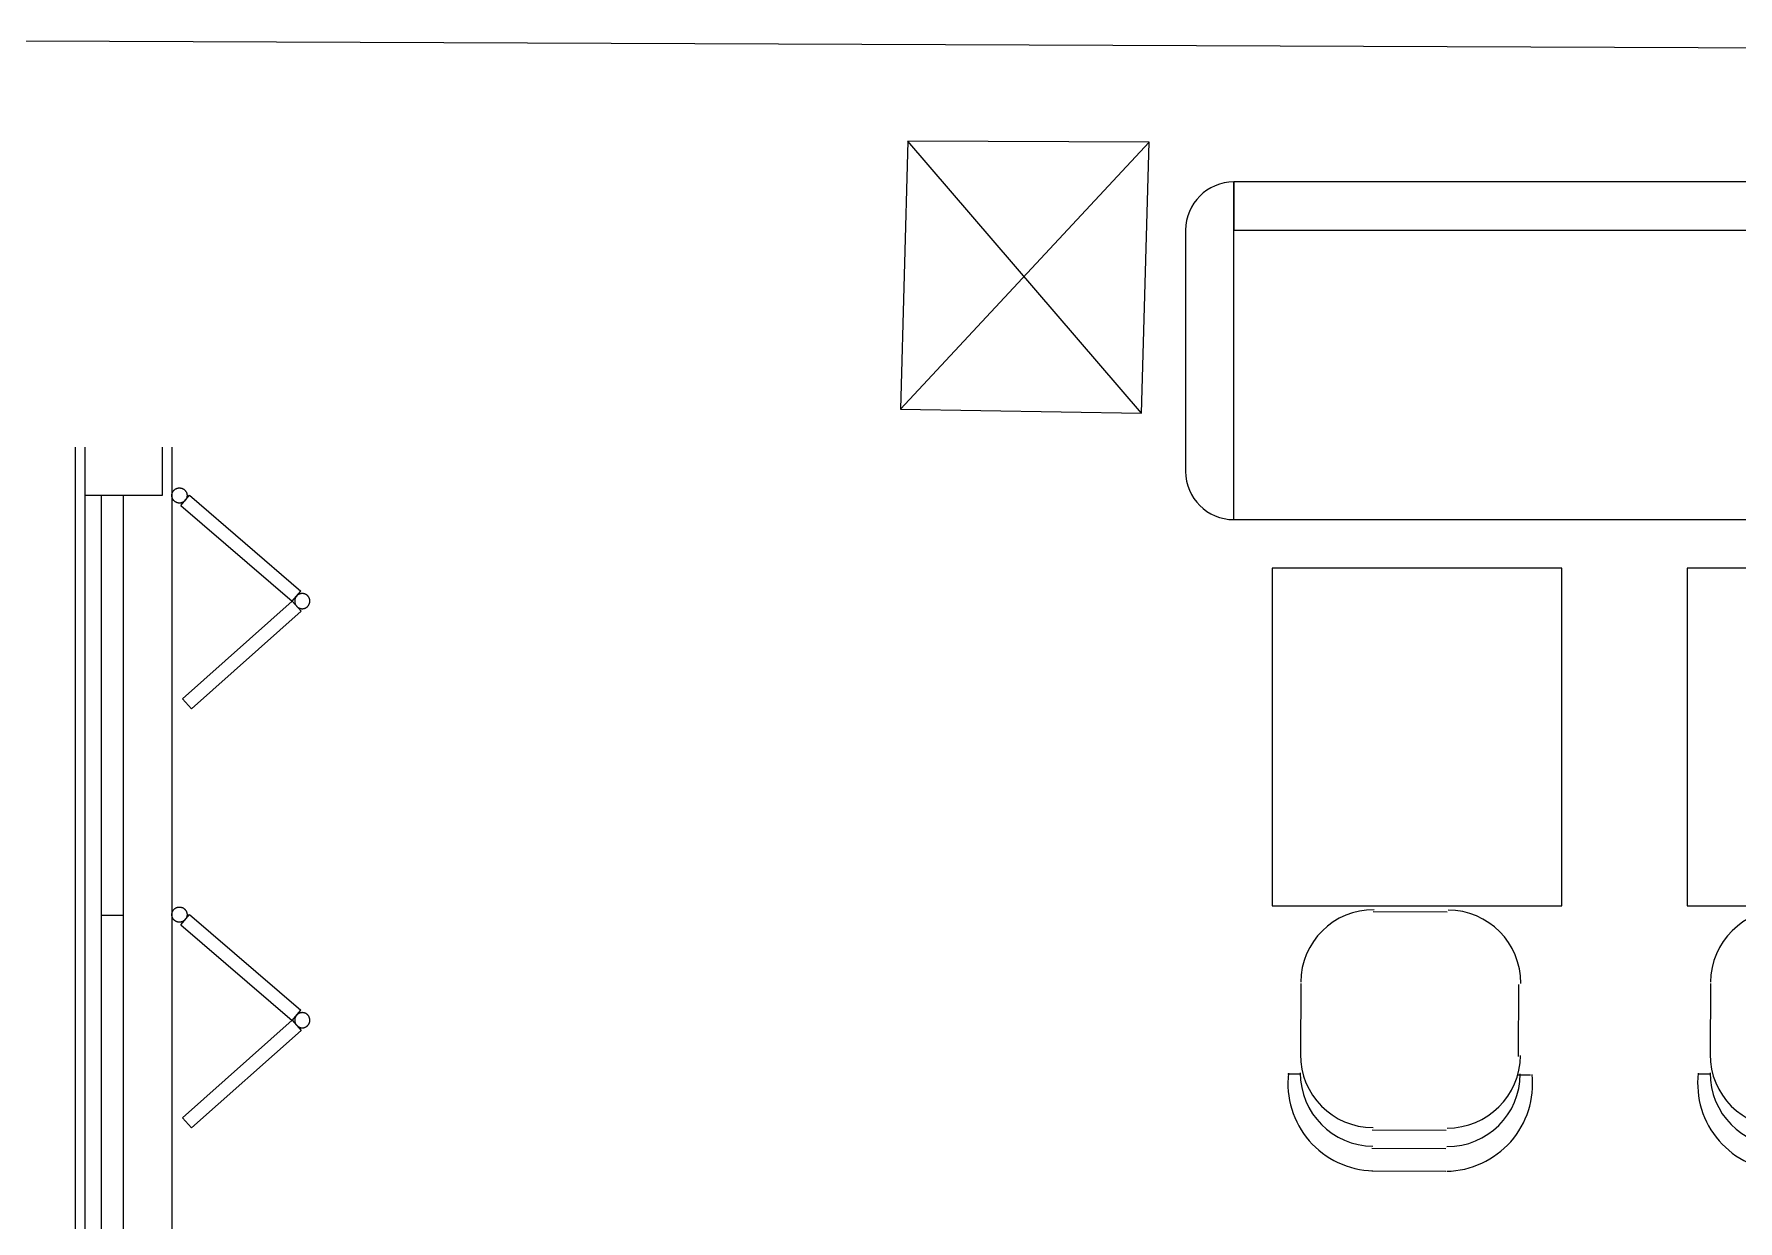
# Model space of a CAD drawing. Header units: millimetres. Extents: x 8663 to 11107, y 11834 to 12818.
# Drawn here: x 9029.1 to 9382.2, y 12572.5 to 12818.4 of the extents above; entities that cross this region are included whole.
import ezdxf

# ---------------------------------------------------------------- set-up
doc = ezdxf.new("R2010")
doc.units = ezdxf.units.MM
for name, color, linetype in [('duvarr', 7, 'Continuous'), ('kolonn', 10, 'Continuous'), ('pencere', 222, 'Continuous'), ('tefriş', 1, 'Continuous')]:
    doc.layers.add(name, color=color, linetype=linetype)

# ---------------------------------------------------------------- blocks, each defined once
blk = doc.blocks.new('A$C0863703B')
at = {"layer": 'kolonn'}
for p, q in [((0, 157.93, 505.02), (51.57, 213.28, 505.02)), ((50, 157.14, 505.02), (1.56, 213.48, 505.02))]:
    blk.add_line(p, q, dxfattribs=at)
at = {"layer": 'kolonn', "elevation": 505.02}
blk.add_lwpolyline([(1.56, 213.48), (0, 157.93), (50, 157.14), (51.57, 213.28)], close=True, dxfattribs=at)
at = {"layer": 'tefriş'}
blk.add_line((69.13, 135.05), (69.13, 145.05), dxfattribs=at)
for points in [[(501.13, 205.05), (69.13, 205.05)], [(501.13, 205.05), (69.13, 205.05)], [(69.13, 135.05), (69.13, 205.05)], [(69.13, 135.05), (69.13, 205.05)], [(59.13, 195.05), (59.13, 145.05)], [(69.13, 135.05), (501.13, 135.05)], [(69.13, 135.05), (501.13, 135.05)], [(113.32, 53.7), (97.97, 53.78)], [(82.98, 38.94), (82.91, 24.02)], [(167.9, 38.94), (167.83, 24.02)], [(128.09, 23.79), (128.16, 38.71)], [(80.33, 20.2), (82.89, 20.18)], [(128.07, 19.96), (130.62, 19.95)], [(165.25, 20.2), (167.81, 20.18)], [(97.75, 8.6), (113.09, 8.52)], [(97.73, 4.77), (113.07, 4.69)], [(97.7, 0.08), (113.05, 0)]]:
    blk.add_lwpolyline(points, dxfattribs=at)
for points in [[(69.13, 205.05), (69.13, 195.05), (501.13, 195.05), (501.13, 205.05)], [(77.08, 125), (77.08, 55), (137.08, 55), (137.08, 125)], [(163.08, 125), (163.08, 55), (223.08, 55), (223.08, 125)]]:
    blk.add_lwpolyline(points, close=True, dxfattribs=at)
for centre, start, end in [((69.13, 195.05), 90, 180), ((69.13, 145.05), 180, 270)]:
    blk.add_arc(centre, 10, start, end, dxfattribs=at)
for points in [[(98.19, 54.21), (89.83, 54.25), (83.02, 47.51), (82.98, 39.15)], [(128.59, 38.92), (128.63, 47.28), (121.89, 54.09), (113.53, 54.13)], [(183.11, 54.21), (174.76, 54.25), (167.95, 47.51), (167.91, 39.15)], [(82.91, 24.23), (82.86, 15.88), (89.61, 9.07), (97.96, 9.03)], [(113.31, 8.95), (121.66, 8.91), (128.47, 15.65), (128.51, 24.01)], [(167.83, 24.23), (167.79, 15.88), (174.53, 9.07), (182.89, 9.03)], [(80.44, 20.3), (79.85, 15.24), (81.41, 10.17), (84.74, 6.33)], [(82.89, 20.4), (82.85, 12.04), (89.59, 5.23), (97.94, 5.19)], [(113.29, 5.11), (121.64, 5.07), (128.45, 11.81), (128.49, 20.17)], [(126.5, 6.12), (129.87, 9.93), (131.48, 14.98), (130.94, 20.04)], [(165.37, 20.3), (164.77, 15.24), (166.33, 10.17), (169.67, 6.33)], [(167.81, 20.4), (167.77, 12.04), (174.51, 5.23), (182.87, 5.19)], [(84.74, 6.33), (88.07, 2.48), (92.87, 0.22), (97.95, 0.08)], [(113.23, 0), (118.31, 0.09), (123.13, 2.31), (126.5, 6.12)], [(169.67, 6.33), (173, 2.48), (177.79, 0.22), (182.88, 0.08)]]:
    blk.add_open_spline(points, degree=3, dxfattribs=at)
blk = doc.blocks.new('A$C20605C2C')
at = {"layer": 'pencere'}
for p, q in [((0, 0.01, -56.11), (0, 281.01, -56.11)), ((1.95, 281.01, -56.11), (1.95, 271.01, -56.11)), ((18.05, 271.01, -56.11), (18.05, 281.01, -56.11)), ((20, 281.01, -56.11), (20, 0.01, -56.11)), ((20.29, 271.87, -56.11), (20.32, 271.92, -56.11)), ((20.32, 271.92, -56.11), (20.36, 271.96, -56.11)), ((20.36, 271.96, -56.11), (20.39, 272, -56.11)), ((20.39, 272, -56.11), (20.43, 272.04, -56.11)), ((20.43, 272.04, -56.11), (20.47, 272.08, -56.11)), ((20.47, 272.08, -56.11), (20.51, 272.12, -56.11)), ((20.51, 272.12, -56.11), (20.55, 272.16, -56.11)), ((20.55, 272.16, -56.11), (20.59, 272.19, -56.11)), ((20.59, 272.19, -56.11), (20.63, 272.22, -56.11)), ((20.63, 272.22, -56.11), (20.68, 272.26, -56.11)), ((20.68, 272.26, -56.11), (20.72, 272.29, -56.11)), ((20.72, 272.29, -56.11), (20.77, 272.31, -56.11)), ((20.77, 272.31, -56.11), (20.82, 272.34, -56.11)), ((20.82, 272.34, -56.11), (20.87, 272.37, -56.11)), ((20.87, 272.37, -56.11), (20.92, 272.39, -56.11)), ((20.92, 272.39, -56.11), (20.97, 272.41, -56.11)), ((20.97, 272.41, -56.11), (21.02, 272.43, -56.11)), ((21.02, 272.43, -56.11), (21.07, 272.45, -56.11)), ((21.07, 272.45, -56.11), (21.12, 272.47, -56.11)), ((21.12, 272.47, -56.11), (21.17, 272.48, -56.11)), ((21.17, 272.48, -56.11), (21.22, 272.5, -56.11)), ((21.22, 272.5, -56.11), (21.28, 272.51, -56.11)), ((21.28, 272.51, -56.11), (21.33, 272.52, -56.11)), ((21.33, 272.52, -56.11), (21.39, 272.52, -56.11)), ((21.39, 272.52, -56.11), (21.44, 272.53, -56.11)), ((21.44, 272.53, -56.11), (21.49, 272.53, -56.11)), ((21.49, 272.53, -56.11), (21.55, 272.53, -56.11)), ((21.55, 272.53, -56.11), (21.6, 272.53, -56.11)), ((21.6, 272.53, -56.11), (21.66, 272.53, -56.11)), ((21.66, 272.53, -56.11), (21.71, 272.53, -56.11)), ((21.71, 272.53, -56.11), (21.77, 272.52, -56.11)), ((21.77, 272.52, -56.11), (21.82, 272.51, -56.11)), ((21.82, 272.51, -56.11), (21.88, 272.5, -56.11)), ((21.88, 272.5, -56.11), (21.93, 272.49, -56.11)), ((21.93, 272.49, -56.11), (21.98, 272.48, -56.11)), ((21.98, 272.48, -56.11), (22.03, 272.47, -56.11)), ((22.03, 272.47, -56.11), (22.09, 272.45, -56.11)), ((22.09, 272.45, -56.11), (22.14, 272.43, -56.11)), ((22.14, 272.43, -56.11), (22.19, 272.41, -56.11)), ((22.19, 272.41, -56.11), (22.24, 272.39, -56.11)), ((22.24, 272.39, -56.11), (22.29, 272.36, -56.11)), ((22.29, 272.36, -56.11), (22.33, 272.34, -56.11)), ((22.33, 272.34, -56.11), (22.38, 272.31, -56.11)), ((22.38, 272.31, -56.11), (22.43, 272.28, -56.11)), ((22.43, 272.28, -56.11), (22.47, 272.25, -56.11)), ((22.47, 272.25, -56.11), (22.52, 272.22, -56.11)), ((22.52, 272.22, -56.11), (22.56, 272.18, -56.11)), ((22.56, 272.18, -56.11), (22.6, 272.15, -56.11)), ((22.6, 272.15, -56.11), (22.64, 272.11, -56.11)), ((22.64, 272.11, -56.11), (22.68, 272.08, -56.11)), ((22.68, 272.08, -56.11), (22.72, 272.04, -56.11)), ((22.72, 272.04, -56.11), (22.76, 272, -56.11)), ((22.76, 272, -56.11), (22.79, 271.95, -56.11)), ((22.79, 271.95, -56.11), (22.83, 271.91, -56.11)), ((1.95, 271.01, -56.11), (18.05, 271.01, -56.11)), ((1.95, 271.01, -56.11), (1.95, 10, -56.11)), ((5.34, 271.01, -56.11), (5.34, 10, -56.11)), ((10, 10, -56.11), (10, 271.01, -56.11)), ((20, 271.06, -56.11), (20.01, 271.12, -56.11)), ((20, 271.01, -56.11), (20, 271.06, -56.11)), ((20, 270.95, -56.11), (20, 271.01, -56.11)), ((20, 270.9, -56.11), (20, 270.95, -56.11)), ((20, 270.84, -56.11), (20, 270.9, -56.11)), ((20.01, 270.79, -56.11), (20, 270.84, -56.11)), ((20.01, 271.17, -56.11), (20.02, 271.22, -56.11)), ((20.01, 271.12, -56.11), (20.01, 271.17, -56.11)), ((20.02, 270.73, -56.11), (20.01, 270.79, -56.11)), ((20.02, 271.22, -56.11), (20.03, 271.28, -56.11)), ((20.02, 270.68, -56.11), (20.02, 270.73, -56.11)), ((20.04, 270.63, -56.11), (20.02, 270.68, -56.11)), ((20.03, 271.28, -56.11), (20.04, 271.33, -56.11)), ((20.04, 271.33, -56.11), (20.06, 271.38, -56.11)), ((20.05, 270.57, -56.11), (20.04, 270.63, -56.11)), ((20.06, 270.52, -56.11), (20.05, 270.57, -56.11)), ((20.06, 271.38, -56.11), (20.07, 271.44, -56.11)), ((20.08, 270.47, -56.11), (20.06, 270.52, -56.11)), ((20.07, 271.44, -56.11), (20.09, 271.49, -56.11)), ((20.1, 270.42, -56.11), (20.08, 270.47, -56.11)), ((20.09, 271.49, -56.11), (20.11, 271.54, -56.11)), ((20.12, 270.37, -56.11), (20.1, 270.42, -56.11)), ((20.11, 271.54, -56.11), (20.13, 271.59, -56.11)), ((20.14, 270.32, -56.11), (20.12, 270.37, -56.11)), ((20.13, 271.59, -56.11), (20.15, 271.64, -56.11)), ((20.16, 270.27, -56.11), (20.14, 270.32, -56.11)), ((20.15, 271.64, -56.11), (20.18, 271.69, -56.11)), ((20.19, 270.22, -56.11), (20.16, 270.27, -56.11)), ((20.18, 271.69, -56.11), (20.2, 271.74, -56.11)), ((20.21, 270.17, -56.11), (20.19, 270.22, -56.11)), ((20.2, 271.74, -56.11), (20.23, 271.78, -56.11)), ((20.24, 270.12, -56.11), (20.21, 270.17, -56.11)), ((20.23, 271.78, -56.11), (20.26, 271.83, -56.11)), ((20.27, 270.08, -56.11), (20.24, 270.12, -56.11)), ((20.26, 271.83, -56.11), (20.29, 271.87, -56.11)), ((20.3, 270.03, -56.11), (20.27, 270.08, -56.11)), ((20.33, 269.99, -56.11), (20.3, 270.03, -56.11)), ((20.37, 269.95, -56.11), (20.33, 269.99, -56.11)), ((20.41, 269.91, -56.11), (20.37, 269.95, -56.11)), ((20.44, 269.87, -56.11), (20.41, 269.91, -56.11)), ((20.48, 269.83, -56.11), (20.44, 269.87, -56.11)), ((20.52, 269.79, -56.11), (20.48, 269.83, -56.11)), ((20.56, 269.76, -56.11), (20.52, 269.79, -56.11)), ((20.6, 269.72, -56.11), (20.56, 269.76, -56.11)), ((20.65, 269.69, -56.11), (20.6, 269.72, -56.11)), ((20.69, 269.66, -56.11), (20.65, 269.69, -56.11)), ((20.74, 269.63, -56.11), (20.69, 269.66, -56.11)), ((20.79, 269.6, -56.11), (20.74, 269.63, -56.11)), ((20.83, 269.57, -56.11), (20.79, 269.6, -56.11)), ((20.88, 269.55, -56.11), (20.83, 269.57, -56.11)), ((20.93, 269.52, -56.11), (20.88, 269.55, -56.11)), ((20.98, 269.5, -56.11), (20.93, 269.52, -56.11)), ((21.03, 269.48, -56.11), (20.98, 269.5, -56.11)), ((21.08, 269.47, -56.11), (21.03, 269.48, -56.11)), ((21.14, 269.45, -56.11), (21.08, 269.47, -56.11)), ((21.19, 269.44, -56.11), (21.14, 269.45, -56.11)), ((21.24, 269.42, -56.11), (21.19, 269.44, -56.11)), ((21.3, 269.41, -56.11), (21.24, 269.42, -56.11)), ((21.35, 269.4, -56.11), (21.3, 269.41, -56.11)), ((21.4, 269.4, -56.11), (21.35, 269.4, -56.11)), ((21.46, 269.39, -56.11), (21.4, 269.4, -56.11)), ((21.51, 269.39, -56.11), (21.46, 269.39, -56.11)), ((21.57, 269.39, -56.11), (21.51, 269.39, -56.11)), ((21.62, 269.39, -56.11), (21.57, 269.39, -56.11)), ((21.68, 269.39, -56.11), (21.62, 269.39, -56.11)), ((21.73, 269.4, -56.11), (21.68, 269.39, -56.11)), ((21.79, 269.4, -56.11), (21.73, 269.4, -56.11)), ((21.84, 269.41, -56.11), (21.79, 269.4, -56.11)), ((21.89, 269.42, -56.11), (21.84, 269.41, -56.11)), ((21.85, 268.87, -56.11), (23.68, 271, -56.11)), ((21.85, 268.87, -56.11), (44.92, 249.03, -56.11)), ((21.95, 269.43, -56.11), (21.89, 269.42, -56.11)), ((22, 269.45, -56.11), (21.95, 269.43, -56.11)), ((22.05, 269.46, -56.11), (22, 269.45, -56.11)), ((22.1, 269.48, -56.11), (22.05, 269.46, -56.11)), ((22.15, 269.5, -56.11), (22.1, 269.48, -56.11)), ((22.2, 269.52, -56.11), (22.15, 269.5, -56.11)), ((22.25, 269.54, -56.11), (22.2, 269.52, -56.11)), ((22.3, 269.57, -56.11), (22.25, 269.54, -56.11)), ((22.35, 269.59, -56.11), (22.3, 269.57, -56.11)), ((22.4, 269.62, -56.11), (22.35, 269.59, -56.11)), ((22.44, 269.65, -56.11), (22.4, 269.62, -56.11)), ((22.49, 269.68, -56.11), (22.44, 269.65, -56.11)), ((22.53, 269.72, -56.11), (22.49, 269.68, -56.11)), ((22.58, 269.75, -56.11), (22.53, 269.72, -56.11)), ((22.62, 269.79, -56.11), (22.58, 269.75, -56.11)), ((22.66, 269.82, -56.11), (22.62, 269.79, -56.11)), ((22.7, 269.86, -56.11), (22.66, 269.82, -56.11)), ((22.73, 269.9, -56.11), (22.7, 269.86, -56.11)), ((22.77, 269.94, -56.11), (22.73, 269.9, -56.11)), ((22.8, 269.98, -56.11), (22.77, 269.94, -56.11)), ((22.84, 270.03, -56.11), (22.8, 269.98, -56.11)), ((22.83, 271.91, -56.11), (22.86, 271.87, -56.11)), ((22.87, 270.07, -56.11), (22.84, 270.03, -56.11)), ((22.86, 271.87, -56.11), (22.89, 271.82, -56.11)), ((22.9, 270.12, -56.11), (22.87, 270.07, -56.11)), ((22.89, 271.82, -56.11), (22.92, 271.78, -56.11)), ((22.93, 270.16, -56.11), (22.9, 270.12, -56.11)), ((22.92, 271.78, -56.11), (22.95, 271.73, -56.11)), ((22.95, 270.21, -56.11), (22.93, 270.16, -56.11)), ((22.95, 271.73, -56.11), (22.97, 271.68, -56.11)), ((22.98, 270.26, -56.11), (22.95, 270.21, -56.11)), ((22.97, 271.68, -56.11), (23, 271.63, -56.11)), ((23, 270.31, -56.11), (22.98, 270.26, -56.11)), ((23, 271.63, -56.11), (23.02, 271.58, -56.11)), ((23.03, 270.36, -56.11), (23, 270.31, -56.11)), ((23.02, 271.58, -56.11), (23.04, 271.53, -56.11)), ((23.05, 270.41, -56.11), (23.03, 270.36, -56.11)), ((23.04, 271.53, -56.11), (23.06, 271.48, -56.11)), ((23.06, 270.46, -56.11), (23.05, 270.41, -56.11)), ((23.06, 271.48, -56.11), (23.07, 271.43, -56.11)), ((23.08, 270.51, -56.11), (23.06, 270.46, -56.11)), ((23.07, 271.43, -56.11), (23.09, 271.38, -56.11)), ((23.09, 270.57, -56.11), (23.08, 270.51, -56.11)), ((23.09, 271.38, -56.11), (23.1, 271.32, -56.11)), ((23.11, 270.62, -56.11), (23.09, 270.57, -56.11)), ((23.1, 271.32, -56.11), (23.12, 271.27, -56.11)), ((23.12, 270.67, -56.11), (23.11, 270.62, -56.11)), ((23.12, 271.27, -56.11), (23.12, 271.22, -56.11)), ((23.12, 271.22, -56.11), (23.13, 271.16, -56.11)), ((23.13, 270.73, -56.11), (23.12, 270.67, -56.11)), ((23.13, 271.16, -56.11), (23.14, 271.11, -56.11)), ((23.14, 270.83, -56.11), (23.13, 270.78, -56.11)), ((23.13, 270.78, -56.11), (23.13, 270.73, -56.11)), ((23.14, 271.11, -56.11), (23.14, 271.05, -56.11)), ((23.14, 271.05, -56.11), (23.14, 271, -56.11)), ((23.14, 271, -56.11), (23.15, 270.94, -56.11)), ((23.15, 270.94, -56.11), (23.14, 270.89, -56.11)), ((23.14, 270.89, -56.11), (23.14, 270.83, -56.11)), ((23.68, 271, -56.11), (46.76, 251.16, -56.11)), ((44.92, 249.03, -56.11), (46.76, 251.16, -56.11)), ((44.92, 249.08, -56.11), (22.19, 228.84, -56.11)), ((44.92, 249.08, -56.11), (46.79, 246.97, -56.11)), ((45.47, 249.26, -56.11), (45.46, 249.2, -56.11)), ((45.46, 249.2, -56.11), (45.46, 249.15, -56.11)), ((45.46, 249.15, -56.11), (45.46, 249.09, -56.11)), ((45.46, 249.09, -56.11), (45.46, 249.04, -56.11)), ((45.46, 249.04, -56.11), (45.46, 248.98, -56.11)), ((45.46, 248.98, -56.11), (45.46, 248.93, -56.11)), ((45.46, 248.93, -56.11), (45.47, 248.87, -56.11)), ((45.48, 249.36, -56.11), (45.47, 249.31, -56.11)), ((45.47, 249.31, -56.11), (45.47, 249.26, -56.11)), ((45.47, 248.87, -56.11), (45.48, 248.82, -56.11)), ((45.5, 249.42, -56.11), (45.48, 249.36, -56.11)), ((45.48, 248.82, -56.11), (45.49, 248.77, -56.11)), ((45.49, 248.77, -56.11), (45.5, 248.71, -56.11)), ((45.51, 249.47, -56.11), (45.5, 249.42, -56.11)), ((45.5, 248.71, -56.11), (45.51, 248.66, -56.11)), ((45.52, 249.52, -56.11), (45.51, 249.47, -56.11)), ((45.51, 248.66, -56.11), (45.53, 248.61, -56.11)), ((45.54, 249.57, -56.11), (45.52, 249.52, -56.11)), ((45.53, 248.61, -56.11), (45.54, 248.56, -56.11)), ((45.56, 249.63, -56.11), (45.54, 249.57, -56.11)), ((45.54, 248.56, -56.11), (45.56, 248.5, -56.11)), ((45.58, 249.68, -56.11), (45.56, 249.63, -56.11)), ((45.56, 248.5, -56.11), (45.58, 248.45, -56.11)), ((45.6, 249.73, -56.11), (45.58, 249.68, -56.11)), ((45.58, 248.45, -56.11), (45.61, 248.4, -56.11)), ((45.62, 249.78, -56.11), (45.6, 249.73, -56.11)), ((45.61, 248.4, -56.11), (45.63, 248.35, -56.11)), ((45.65, 249.82, -56.11), (45.62, 249.78, -56.11)), ((45.63, 248.35, -56.11), (45.65, 248.31, -56.11)), ((45.68, 249.87, -56.11), (45.65, 249.82, -56.11)), ((45.65, 248.31, -56.11), (45.68, 248.26, -56.11)), ((45.7, 249.92, -56.11), (45.68, 249.87, -56.11)), ((45.68, 248.26, -56.11), (45.71, 248.21, -56.11)), ((45.73, 249.96, -56.11), (45.7, 249.92, -56.11)), ((45.71, 248.21, -56.11), (45.74, 248.17, -56.11)), ((45.77, 250.01, -56.11), (45.73, 249.96, -56.11)), ((45.74, 248.17, -56.11), (45.77, 248.12, -56.11)), ((45.8, 250.05, -56.11), (45.77, 250.01, -56.11)), ((45.77, 248.12, -56.11), (45.81, 248.08, -56.11)), ((45.83, 250.09, -56.11), (45.8, 250.05, -56.11)), ((45.81, 248.08, -56.11), (45.84, 248.04, -56.11)), ((45.87, 250.13, -56.11), (45.83, 250.09, -56.11)), ((45.84, 248.04, -56.11), (45.88, 248, -56.11)), ((45.91, 250.17, -56.11), (45.87, 250.13, -56.11)), ((45.88, 248, -56.11), (45.92, 247.96, -56.11)), ((45.95, 250.21, -56.11), (45.91, 250.17, -56.11)), ((45.92, 247.96, -56.11), (45.96, 247.92, -56.11)), ((45.99, 250.25, -56.11), (45.95, 250.21, -56.11)), ((45.96, 247.92, -56.11), (46, 247.88, -56.11)), ((46.03, 250.28, -56.11), (45.99, 250.25, -56.11)), ((46, 247.88, -56.11), (46.04, 247.85, -56.11)), ((46.07, 250.32, -56.11), (46.03, 250.28, -56.11)), ((46.04, 247.85, -56.11), (46.08, 247.82, -56.11)), ((46.12, 250.35, -56.11), (46.07, 250.32, -56.11)), ((46.08, 247.82, -56.11), (46.13, 247.78, -56.11)), ((46.16, 250.38, -56.11), (46.12, 250.35, -56.11)), ((46.13, 247.78, -56.11), (46.17, 247.75, -56.11)), ((46.21, 250.41, -56.11), (46.16, 250.38, -56.11)), ((46.17, 247.75, -56.11), (46.22, 247.72, -56.11)), ((46.25, 250.44, -56.11), (46.21, 250.41, -56.11)), ((46.22, 247.72, -56.11), (46.26, 247.7, -56.11)), ((46.3, 250.47, -56.11), (46.25, 250.44, -56.11)), ((46.26, 247.7, -56.11), (46.31, 247.67, -56.11)), ((46.35, 250.49, -56.11), (46.3, 250.47, -56.11)), ((46.31, 247.67, -56.11), (46.36, 247.65, -56.11)), ((46.4, 250.51, -56.11), (46.35, 250.49, -56.11)), ((46.36, 247.65, -56.11), (46.41, 247.62, -56.11)), ((46.45, 250.53, -56.11), (46.4, 250.51, -56.11)), ((46.41, 247.62, -56.11), (46.46, 247.6, -56.11)), ((46.5, 250.55, -56.11), (46.45, 250.53, -56.11)), ((46.46, 247.6, -56.11), (46.51, 247.58, -56.11)), ((46.55, 250.57, -56.11), (46.5, 250.55, -56.11)), ((46.51, 247.58, -56.11), (46.56, 247.57, -56.11)), ((46.61, 250.59, -56.11), (46.55, 250.57, -56.11)), ((46.56, 247.57, -56.11), (46.62, 247.55, -56.11)), ((46.66, 250.6, -56.11), (46.61, 250.59, -56.11)), ((46.62, 247.55, -56.11), (46.67, 247.54, -56.11)), ((46.71, 250.61, -56.11), (46.66, 250.6, -56.11)), ((46.67, 247.54, -56.11), (46.72, 247.53, -56.11)), ((46.77, 250.62, -56.11), (46.71, 250.61, -56.11)), ((46.72, 247.53, -56.11), (46.78, 247.52, -56.11)), ((46.82, 250.63, -56.11), (46.77, 250.62, -56.11)), ((46.78, 247.52, -56.11), (46.83, 247.51, -56.11)), ((46.87, 250.64, -56.11), (46.82, 250.63, -56.11)), ((46.83, 247.51, -56.11), (46.89, 247.5, -56.11)), ((46.93, 250.64, -56.11), (46.87, 250.64, -56.11)), ((46.89, 247.5, -56.11), (46.94, 247.5, -56.11)), ((46.98, 250.64, -56.11), (46.93, 250.64, -56.11)), ((46.94, 247.5, -56.11), (46.99, 247.5, -56.11)), ((47.04, 250.64, -56.11), (46.98, 250.64, -56.11)), ((46.99, 247.5, -56.11), (47.05, 247.5, -56.11)), ((47.09, 250.64, -56.11), (47.04, 250.64, -56.11)), ((47.05, 247.5, -56.11), (47.1, 247.5, -56.11)), ((47.15, 250.64, -56.11), (47.09, 250.64, -56.11)), ((47.1, 247.5, -56.11), (47.16, 247.5, -56.11)), ((47.2, 250.63, -56.11), (47.15, 250.64, -56.11)), ((47.16, 247.5, -56.11), (47.21, 247.51, -56.11)), ((47.26, 250.63, -56.11), (47.2, 250.63, -56.11)), ((47.21, 247.51, -56.11), (47.27, 247.52, -56.11)), ((47.31, 250.62, -56.11), (47.26, 250.63, -56.11)), ((47.27, 247.52, -56.11), (47.32, 247.52, -56.11)), ((47.36, 250.61, -56.11), (47.31, 250.62, -56.11)), ((47.32, 247.52, -56.11), (47.37, 247.54, -56.11)), ((47.42, 250.6, -56.11), (47.36, 250.61, -56.11)), ((47.37, 247.54, -56.11), (47.43, 247.55, -56.11)), ((47.47, 250.58, -56.11), (47.42, 250.6, -56.11)), ((47.43, 247.55, -56.11), (47.48, 247.56, -56.11)), ((47.52, 250.57, -56.11), (47.47, 250.58, -56.11)), ((47.48, 247.56, -56.11), (47.53, 247.58, -56.11)), ((47.57, 250.55, -56.11), (47.52, 250.57, -56.11)), ((47.53, 247.58, -56.11), (47.58, 247.6, -56.11)), ((47.62, 250.53, -56.11), (47.57, 250.55, -56.11)), ((47.58, 247.6, -56.11), (47.63, 247.62, -56.11)), ((47.67, 250.51, -56.11), (47.62, 250.53, -56.11)), ((47.63, 247.62, -56.11), (47.68, 247.64, -56.11)), ((47.72, 250.48, -56.11), (47.67, 250.51, -56.11)), ((47.68, 247.64, -56.11), (47.73, 247.66, -56.11)), ((47.77, 250.46, -56.11), (47.72, 250.48, -56.11)), ((47.73, 247.66, -56.11), (47.78, 247.69, -56.11)), ((47.82, 250.43, -56.11), (47.77, 250.46, -56.11)), ((47.78, 247.69, -56.11), (47.83, 247.72, -56.11)), ((47.87, 250.4, -56.11), (47.82, 250.43, -56.11)), ((47.83, 247.72, -56.11), (47.88, 247.74, -56.11)), ((47.91, 250.37, -56.11), (47.87, 250.4, -56.11)), ((47.88, 247.74, -56.11), (47.92, 247.77, -56.11)), ((47.96, 250.34, -56.11), (47.91, 250.37, -56.11)), ((47.92, 247.77, -56.11), (47.97, 247.81, -56.11)), ((48, 250.31, -56.11), (47.96, 250.34, -56.11)), ((47.97, 247.81, -56.11), (48.01, 247.84, -56.11)), ((48.04, 250.27, -56.11), (48, 250.31, -56.11)), ((48.01, 247.84, -56.11), (48.05, 247.87, -56.11)), ((48.08, 250.24, -56.11), (48.04, 250.27, -56.11)), ((48.05, 247.87, -56.11), (48.09, 247.91, -56.11)), ((48.12, 250.2, -56.11), (48.08, 250.24, -56.11)), ((48.09, 247.91, -56.11), (48.13, 247.95, -56.11)), ((48.16, 250.16, -56.11), (48.12, 250.2, -56.11)), ((48.13, 247.95, -56.11), (48.17, 247.99, -56.11)), ((48.2, 250.12, -56.11), (48.16, 250.16, -56.11)), ((48.17, 247.99, -56.11), (48.21, 248.03, -56.11)), ((48.23, 250.08, -56.11), (48.2, 250.12, -56.11)), ((48.21, 248.03, -56.11), (48.24, 248.07, -56.11)), ((48.27, 250.04, -56.11), (48.23, 250.08, -56.11)), ((48.24, 248.07, -56.11), (48.28, 248.11, -56.11)), ((48.3, 250, -56.11), (48.27, 250.04, -56.11)), ((48.28, 248.11, -56.11), (48.31, 248.16, -56.11)), ((48.33, 249.95, -56.11), (48.3, 250, -56.11)), ((48.31, 248.16, -56.11), (48.34, 248.2, -56.11)), ((48.36, 249.91, -56.11), (48.33, 249.95, -56.11)), ((48.34, 248.2, -56.11), (48.37, 248.25, -56.11)), ((48.39, 249.86, -56.11), (48.36, 249.91, -56.11)), ((48.37, 248.25, -56.11), (48.4, 248.29, -56.11)), ((48.42, 249.81, -56.11), (48.39, 249.86, -56.11)), ((48.4, 248.29, -56.11), (48.42, 248.34, -56.11)), ((48.44, 249.76, -56.11), (48.42, 249.81, -56.11)), ((48.42, 248.34, -56.11), (48.45, 248.39, -56.11)), ((48.47, 249.71, -56.11), (48.44, 249.76, -56.11)), ((48.45, 248.39, -56.11), (48.47, 248.44, -56.11)), ((48.49, 249.66, -56.11), (48.47, 249.71, -56.11)), ((48.47, 248.44, -56.11), (48.49, 248.49, -56.11)), ((48.51, 249.61, -56.11), (48.49, 249.66, -56.11)), ((48.49, 248.49, -56.11), (48.51, 248.54, -56.11)), ((48.52, 249.56, -56.11), (48.51, 249.61, -56.11)), ((48.51, 248.54, -56.11), (48.53, 248.59, -56.11)), ((48.54, 249.51, -56.11), (48.52, 249.56, -56.11)), ((48.53, 248.59, -56.11), (48.54, 248.65, -56.11)), ((48.56, 249.46, -56.11), (48.54, 249.51, -56.11)), ((48.54, 248.65, -56.11), (48.56, 248.7, -56.11)), ((48.57, 249.4, -56.11), (48.56, 249.46, -56.11)), ((48.56, 248.7, -56.11), (48.57, 248.75, -56.11)), ((48.58, 249.35, -56.11), (48.57, 249.4, -56.11)), ((48.57, 248.75, -56.11), (48.58, 248.8, -56.11)), ((48.59, 249.29, -56.11), (48.58, 249.35, -56.11)), ((48.58, 248.8, -56.11), (48.59, 248.86, -56.11)), ((48.59, 249.24, -56.11), (48.59, 249.29, -56.11)), ((48.6, 249.19, -56.11), (48.59, 249.24, -56.11)), ((48.59, 248.91, -56.11), (48.6, 248.97, -56.11)), ((48.59, 248.86, -56.11), (48.59, 248.91, -56.11)), ((48.6, 249.13, -56.11), (48.6, 249.19, -56.11)), ((48.6, 249.08, -56.11), (48.6, 249.13, -56.11)), ((48.6, 249.02, -56.11), (48.6, 249.08, -56.11)), ((48.6, 248.97, -56.11), (48.6, 249.02, -56.11)), ((24.07, 226.73, -56.11), (46.79, 246.97, -56.11)), ((46.79, 246.97, -56.11), (24.07, 226.73, -56.11)), ((22.19, 228.84, -56.11), (24.07, 226.73, -56.11)), ((5.34, 184, -56.11), (10, 184, -56.11)), ((20, 184.2, -56.11), (20.01, 184.25, -56.11)), ((20, 184.14, -56.11), (20, 184.2, -56.11)), ((20, 184.09, -56.11), (20, 184.14, -56.11)), ((20, 184.03, -56.11), (20, 184.09, -56.11)), ((20, 183.98, -56.11), (20, 184.03, -56.11)), ((20.01, 183.92, -56.11), (20, 183.98, -56.11)), ((20.01, 184.3, -56.11), (20.02, 184.36, -56.11)), ((20.01, 184.25, -56.11), (20.01, 184.3, -56.11)), ((20.02, 183.87, -56.11), (20.01, 183.92, -56.11)), ((20.02, 184.36, -56.11), (20.03, 184.41, -56.11)), ((20.03, 183.82, -56.11), (20.02, 183.87, -56.11)), ((20.03, 184.41, -56.11), (20.04, 184.47, -56.11)), ((20.04, 183.76, -56.11), (20.03, 183.82, -56.11)), ((20.04, 184.47, -56.11), (20.06, 184.52, -56.11)), ((20.05, 183.71, -56.11), (20.04, 183.76, -56.11)), ((20.06, 183.66, -56.11), (20.05, 183.71, -56.11)), ((20.06, 184.52, -56.11), (20.07, 184.57, -56.11)), ((20.08, 183.6, -56.11), (20.06, 183.66, -56.11)), ((20.07, 184.57, -56.11), (20.09, 184.62, -56.11)), ((20.09, 184.62, -56.11), (20.11, 184.67, -56.11)), ((20.11, 184.67, -56.11), (20.13, 184.72, -56.11)), ((20.13, 184.72, -56.11), (20.15, 184.77, -56.11)), ((20.15, 184.77, -56.11), (20.18, 184.82, -56.11)), ((20.18, 184.82, -56.11), (20.2, 184.87, -56.11)), ((20.2, 184.87, -56.11), (20.23, 184.92, -56.11)), ((20.23, 184.92, -56.11), (20.26, 184.96, -56.11)), ((20.26, 184.96, -56.11), (20.29, 185.01, -56.11)), ((20.29, 185.01, -56.11), (20.32, 185.05, -56.11)), ((20.32, 185.05, -56.11), (20.36, 185.1, -56.11)), ((20.36, 185.1, -56.11), (20.39, 185.14, -56.11)), ((20.39, 185.14, -56.11), (20.43, 185.18, -56.11)), ((20.43, 185.18, -56.11), (20.47, 185.22, -56.11)), ((20.47, 185.22, -56.11), (20.51, 185.25, -56.11)), ((20.51, 185.25, -56.11), (20.55, 185.29, -56.11)), ((20.55, 185.29, -56.11), (20.59, 185.33, -56.11)), ((20.59, 185.33, -56.11), (20.63, 185.36, -56.11)), ((20.63, 185.36, -56.11), (20.68, 185.39, -56.11)), ((20.68, 185.39, -56.11), (20.72, 185.42, -56.11)), ((20.72, 185.42, -56.11), (20.77, 185.45, -56.11)), ((20.77, 185.45, -56.11), (20.82, 185.48, -56.11)), ((20.82, 185.48, -56.11), (20.87, 185.5, -56.11)), ((20.87, 185.5, -56.11), (20.92, 185.53, -56.11)), ((20.92, 185.53, -56.11), (20.97, 185.55, -56.11)), ((20.97, 185.55, -56.11), (21.02, 185.57, -56.11)), ((21.02, 185.57, -56.11), (21.07, 185.59, -56.11)), ((21.07, 185.59, -56.11), (21.12, 185.6, -56.11)), ((21.12, 185.6, -56.11), (21.17, 185.62, -56.11)), ((21.17, 185.62, -56.11), (21.23, 185.63, -56.11)), ((21.23, 185.63, -56.11), (21.28, 185.64, -56.11)), ((21.28, 185.64, -56.11), (21.33, 185.65, -56.11)), ((21.33, 185.65, -56.11), (21.39, 185.66, -56.11)), ((21.39, 185.66, -56.11), (21.44, 185.66, -56.11)), ((21.44, 185.66, -56.11), (21.5, 185.67, -56.11)), ((21.5, 185.67, -56.11), (21.55, 185.67, -56.11)), ((21.55, 185.67, -56.11), (21.6, 185.67, -56.11)), ((21.6, 185.67, -56.11), (21.66, 185.67, -56.11)), ((21.66, 185.67, -56.11), (21.71, 185.66, -56.11)), ((21.71, 185.66, -56.11), (21.77, 185.66, -56.11)), ((21.77, 185.66, -56.11), (21.82, 185.65, -56.11)), ((21.82, 185.65, -56.11), (21.88, 185.64, -56.11)), ((21.85, 182, -56.11), (23.68, 184.14, -56.11)), ((21.88, 185.64, -56.11), (21.93, 185.63, -56.11)), ((21.93, 185.63, -56.11), (21.98, 185.61, -56.11)), ((21.98, 185.61, -56.11), (22.03, 185.6, -56.11)), ((22.03, 185.6, -56.11), (22.09, 185.58, -56.11)), ((22.09, 185.58, -56.11), (22.14, 185.56, -56.11)), ((22.14, 185.56, -56.11), (22.19, 185.54, -56.11)), ((22.19, 185.54, -56.11), (22.24, 185.52, -56.11)), ((22.24, 185.52, -56.11), (22.29, 185.5, -56.11)), ((22.29, 185.5, -56.11), (22.34, 185.47, -56.11)), ((22.34, 185.47, -56.11), (22.38, 185.44, -56.11)), ((22.38, 185.44, -56.11), (22.43, 185.42, -56.11)), ((22.43, 185.42, -56.11), (22.47, 185.39, -56.11)), ((22.47, 185.39, -56.11), (22.52, 185.35, -56.11)), ((22.52, 185.35, -56.11), (22.56, 185.32, -56.11)), ((22.56, 185.32, -56.11), (22.6, 185.28, -56.11)), ((22.6, 185.28, -56.11), (22.64, 185.25, -56.11)), ((22.64, 185.25, -56.11), (22.68, 185.21, -56.11)), ((22.68, 185.21, -56.11), (22.72, 185.17, -56.11)), ((22.72, 185.17, -56.11), (22.76, 185.13, -56.11)), ((22.76, 185.13, -56.11), (22.79, 185.09, -56.11)), ((22.79, 185.09, -56.11), (22.83, 185.05, -56.11)), ((22.83, 185.05, -56.11), (22.86, 185, -56.11)), ((22.86, 185, -56.11), (22.89, 184.96, -56.11)), ((22.89, 184.96, -56.11), (22.92, 184.91, -56.11)), ((22.92, 184.91, -56.11), (22.95, 184.86, -56.11)), ((22.95, 184.86, -56.11), (22.97, 184.81, -56.11)), ((22.97, 184.81, -56.11), (23, 184.77, -56.11)), ((23, 184.77, -56.11), (23.02, 184.72, -56.11)), ((23.02, 184.72, -56.11), (23.04, 184.67, -56.11)), ((23.04, 184.67, -56.11), (23.06, 184.61, -56.11)), ((23.06, 184.61, -56.11), (23.08, 184.56, -56.11)), ((23.08, 183.65, -56.11), (23.06, 183.6, -56.11)), ((23.08, 184.56, -56.11), (23.09, 184.51, -56.11)), ((23.1, 183.7, -56.11), (23.08, 183.65, -56.11)), ((23.09, 184.51, -56.11), (23.1, 184.46, -56.11)), ((23.1, 184.46, -56.11), (23.12, 184.4, -56.11)), ((23.11, 183.75, -56.11), (23.1, 183.7, -56.11)), ((23.12, 183.81, -56.11), (23.11, 183.75, -56.11)), ((23.12, 184.4, -56.11), (23.13, 184.35, -56.11)), ((23.13, 183.86, -56.11), (23.12, 183.81, -56.11)), ((23.13, 184.35, -56.11), (23.13, 184.3, -56.11)), ((23.13, 184.3, -56.11), (23.14, 184.24, -56.11)), ((23.14, 183.91, -56.11), (23.13, 183.86, -56.11)), ((23.14, 184.24, -56.11), (23.14, 184.19, -56.11)), ((23.14, 184.19, -56.11), (23.15, 184.13, -56.11)), ((23.15, 184.08, -56.11), (23.14, 184.02, -56.11)), ((23.14, 184.02, -56.11), (23.14, 183.97, -56.11)), ((23.14, 183.97, -56.11), (23.14, 183.91, -56.11)), ((23.15, 184.13, -56.11), (23.15, 184.08, -56.11)), ((23.68, 184.14, -56.11), (46.76, 164.3, -56.11)), ((20.1, 183.55, -56.11), (20.08, 183.6, -56.11)), ((20.12, 183.5, -56.11), (20.1, 183.55, -56.11)), ((20.14, 183.45, -56.11), (20.12, 183.5, -56.11)), ((20.16, 183.4, -56.11), (20.14, 183.45, -56.11)), ((20.19, 183.35, -56.11), (20.16, 183.4, -56.11)), ((20.21, 183.31, -56.11), (20.19, 183.35, -56.11)), ((20.24, 183.26, -56.11), (20.21, 183.31, -56.11)), ((20.27, 183.21, -56.11), (20.24, 183.26, -56.11)), ((20.3, 183.17, -56.11), (20.27, 183.21, -56.11)), ((20.34, 183.12, -56.11), (20.3, 183.17, -56.11)), ((20.37, 183.08, -56.11), (20.34, 183.12, -56.11)), ((20.41, 183.04, -56.11), (20.37, 183.08, -56.11)), ((20.44, 183, -56.11), (20.41, 183.04, -56.11)), ((20.48, 182.96, -56.11), (20.44, 183, -56.11)), ((20.52, 182.93, -56.11), (20.48, 182.96, -56.11)), ((20.56, 182.89, -56.11), (20.52, 182.93, -56.11)), ((20.61, 182.86, -56.11), (20.56, 182.89, -56.11)), ((20.65, 182.82, -56.11), (20.61, 182.86, -56.11)), ((20.69, 182.79, -56.11), (20.65, 182.82, -56.11)), ((20.74, 182.76, -56.11), (20.69, 182.79, -56.11)), ((20.79, 182.73, -56.11), (20.74, 182.76, -56.11)), ((20.83, 182.71, -56.11), (20.79, 182.73, -56.11)), ((20.88, 182.68, -56.11), (20.83, 182.71, -56.11)), ((20.93, 182.66, -56.11), (20.88, 182.68, -56.11)), ((20.98, 182.64, -56.11), (20.93, 182.66, -56.11)), ((21.03, 182.62, -56.11), (20.98, 182.64, -56.11)), ((21.09, 182.6, -56.11), (21.03, 182.62, -56.11)), ((21.14, 182.58, -56.11), (21.09, 182.6, -56.11)), ((21.19, 182.57, -56.11), (21.14, 182.58, -56.11)), ((21.24, 182.56, -56.11), (21.19, 182.57, -56.11)), ((21.3, 182.55, -56.11), (21.24, 182.56, -56.11)), ((21.35, 182.54, -56.11), (21.3, 182.55, -56.11)), ((21.41, 182.53, -56.11), (21.35, 182.54, -56.11)), ((21.46, 182.53, -56.11), (21.41, 182.53, -56.11)), ((21.51, 182.52, -56.11), (21.46, 182.53, -56.11)), ((21.57, 182.52, -56.11), (21.51, 182.52, -56.11)), ((21.62, 182.52, -56.11), (21.57, 182.52, -56.11)), ((21.68, 182.53, -56.11), (21.62, 182.52, -56.11)), ((21.73, 182.53, -56.11), (21.68, 182.53, -56.11)), ((21.79, 182.54, -56.11), (21.73, 182.53, -56.11)), ((21.84, 182.55, -56.11), (21.79, 182.54, -56.11)), ((21.89, 182.56, -56.11), (21.84, 182.55, -56.11)), ((21.85, 182, -56.11), (44.92, 162.16, -56.11)), ((21.95, 182.57, -56.11), (21.89, 182.56, -56.11)), ((22, 182.58, -56.11), (21.95, 182.57, -56.11)), ((22.05, 182.6, -56.11), (22, 182.58, -56.11)), ((22.1, 182.62, -56.11), (22.05, 182.6, -56.11)), ((22.16, 182.63, -56.11), (22.1, 182.62, -56.11)), ((22.21, 182.66, -56.11), (22.16, 182.63, -56.11)), ((22.26, 182.68, -56.11), (22.21, 182.66, -56.11)), ((22.3, 182.7, -56.11), (22.26, 182.68, -56.11)), ((22.35, 182.73, -56.11), (22.3, 182.7, -56.11)), ((22.4, 182.76, -56.11), (22.35, 182.73, -56.11)), ((22.44, 182.79, -56.11), (22.4, 182.76, -56.11)), ((22.49, 182.82, -56.11), (22.44, 182.79, -56.11)), ((22.53, 182.85, -56.11), (22.49, 182.82, -56.11)), ((22.58, 182.88, -56.11), (22.53, 182.85, -56.11)), ((22.62, 182.92, -56.11), (22.58, 182.88, -56.11)), ((22.66, 182.96, -56.11), (22.62, 182.92, -56.11)), ((22.7, 183, -56.11), (22.66, 182.96, -56.11)), ((22.73, 183.03, -56.11), (22.7, 183, -56.11)), ((22.77, 183.08, -56.11), (22.73, 183.03, -56.11)), ((22.8, 183.12, -56.11), (22.77, 183.08, -56.11)), ((22.84, 183.16, -56.11), (22.8, 183.12, -56.11)), ((22.87, 183.21, -56.11), (22.84, 183.16, -56.11)), ((22.9, 183.25, -56.11), (22.87, 183.21, -56.11)), ((22.93, 183.3, -56.11), (22.9, 183.25, -56.11)), ((22.96, 183.35, -56.11), (22.93, 183.3, -56.11)), ((22.98, 183.39, -56.11), (22.96, 183.35, -56.11)), ((23, 183.44, -56.11), (22.98, 183.39, -56.11)), ((23.03, 183.49, -56.11), (23, 183.44, -56.11)), ((23.05, 183.54, -56.11), (23.03, 183.49, -56.11)), ((23.06, 183.6, -56.11), (23.05, 183.54, -56.11)), ((44.92, 162.16, -56.11), (46.76, 164.3, -56.11)), ((45.48, 162.44, -56.11), (45.47, 162.39, -56.11)), ((45.5, 162.55, -56.11), (45.48, 162.5, -56.11)), ((45.48, 162.5, -56.11), (45.48, 162.44, -56.11)), ((45.51, 162.6, -56.11), (45.5, 162.55, -56.11)), ((45.52, 162.66, -56.11), (45.51, 162.6, -56.11)), ((45.54, 162.71, -56.11), (45.52, 162.66, -56.11)), ((45.56, 162.76, -56.11), (45.54, 162.71, -56.11)), ((45.58, 162.81, -56.11), (45.56, 162.76, -56.11)), ((45.6, 162.86, -56.11), (45.58, 162.81, -56.11)), ((45.62, 162.91, -56.11), (45.6, 162.86, -56.11)), ((45.65, 162.96, -56.11), (45.62, 162.91, -56.11)), ((45.68, 163.01, -56.11), (45.65, 162.96, -56.11)), ((45.71, 163.05, -56.11), (45.68, 163.01, -56.11)), ((45.74, 163.1, -56.11), (45.71, 163.05, -56.11)), ((45.77, 163.14, -56.11), (45.74, 163.1, -56.11)), ((45.8, 163.19, -56.11), (45.77, 163.14, -56.11)), ((45.84, 163.23, -56.11), (45.8, 163.19, -56.11)), ((45.87, 163.27, -56.11), (45.84, 163.23, -56.11)), ((45.91, 163.31, -56.11), (45.87, 163.27, -56.11)), ((45.95, 163.35, -56.11), (45.91, 163.31, -56.11)), ((45.99, 163.38, -56.11), (45.95, 163.35, -56.11)), ((46.03, 163.42, -56.11), (45.99, 163.38, -56.11)), ((46.07, 163.45, -56.11), (46.03, 163.42, -56.11)), ((46.12, 163.49, -56.11), (46.07, 163.45, -56.11)), ((46.16, 163.52, -56.11), (46.12, 163.49, -56.11)), ((46.21, 163.55, -56.11), (46.16, 163.52, -56.11)), ((46.25, 163.57, -56.11), (46.21, 163.55, -56.11)), ((46.3, 163.6, -56.11), (46.25, 163.57, -56.11)), ((46.35, 163.62, -56.11), (46.3, 163.6, -56.11)), ((46.4, 163.65, -56.11), (46.35, 163.62, -56.11)), ((46.45, 163.67, -56.11), (46.4, 163.65, -56.11)), ((46.5, 163.69, -56.11), (46.45, 163.67, -56.11)), ((46.55, 163.7, -56.11), (46.5, 163.69, -56.11)), ((46.61, 163.72, -56.11), (46.55, 163.7, -56.11)), ((46.66, 163.73, -56.11), (46.61, 163.72, -56.11)), ((46.71, 163.75, -56.11), (46.66, 163.73, -56.11)), ((46.77, 163.76, -56.11), (46.71, 163.75, -56.11)), ((46.82, 163.76, -56.11), (46.77, 163.76, -56.11)), ((46.87, 163.77, -56.11), (46.82, 163.76, -56.11)), ((46.93, 163.78, -56.11), (46.87, 163.77, -56.11)), ((46.98, 163.78, -56.11), (46.93, 163.78, -56.11)), ((47.04, 163.78, -56.11), (46.98, 163.78, -56.11)), ((47.09, 163.78, -56.11), (47.04, 163.78, -56.11)), ((47.15, 163.77, -56.11), (47.09, 163.78, -56.11)), ((47.2, 163.77, -56.11), (47.15, 163.77, -56.11)), ((47.26, 163.76, -56.11), (47.2, 163.77, -56.11)), ((47.31, 163.75, -56.11), (47.26, 163.76, -56.11)), ((47.36, 163.74, -56.11), (47.31, 163.75, -56.11)), ((47.42, 163.73, -56.11), (47.36, 163.74, -56.11)), ((47.47, 163.72, -56.11), (47.42, 163.73, -56.11)), ((47.52, 163.7, -56.11), (47.47, 163.72, -56.11)), ((47.57, 163.68, -56.11), (47.52, 163.7, -56.11)), ((47.62, 163.66, -56.11), (47.57, 163.68, -56.11)), ((47.67, 163.64, -56.11), (47.62, 163.66, -56.11)), ((47.72, 163.62, -56.11), (47.67, 163.64, -56.11)), ((47.77, 163.59, -56.11), (47.72, 163.62, -56.11)), ((47.82, 163.57, -56.11), (47.77, 163.59, -56.11)), ((47.87, 163.54, -56.11), (47.82, 163.57, -56.11)), ((47.91, 163.51, -56.11), (47.87, 163.54, -56.11)), ((47.96, 163.48, -56.11), (47.91, 163.51, -56.11)), ((48, 163.44, -56.11), (47.96, 163.48, -56.11)), ((48.04, 163.41, -56.11), (48, 163.44, -56.11)), ((48.08, 163.37, -56.11), (48.04, 163.41, -56.11)), ((48.12, 163.34, -56.11), (48.08, 163.37, -56.11)), ((48.16, 163.3, -56.11), (48.12, 163.34, -56.11)), ((48.2, 163.26, -56.11), (48.16, 163.3, -56.11)), ((48.24, 163.22, -56.11), (48.2, 163.26, -56.11)), ((48.27, 163.17, -56.11), (48.24, 163.22, -56.11)), ((48.3, 163.13, -56.11), (48.27, 163.17, -56.11)), ((48.33, 163.09, -56.11), (48.3, 163.13, -56.11)), ((48.36, 163.04, -56.11), (48.33, 163.09, -56.11)), ((48.39, 162.99, -56.11), (48.36, 163.04, -56.11)), ((48.42, 162.95, -56.11), (48.39, 162.99, -56.11)), ((48.44, 162.9, -56.11), (48.42, 162.95, -56.11)), ((48.47, 162.85, -56.11), (48.44, 162.9, -56.11)), ((48.49, 162.8, -56.11), (48.47, 162.85, -56.11)), ((48.51, 162.75, -56.11), (48.49, 162.8, -56.11)), ((48.53, 162.69, -56.11), (48.51, 162.75, -56.11)), ((48.54, 162.64, -56.11), (48.53, 162.69, -56.11)), ((48.56, 162.59, -56.11), (48.54, 162.64, -56.11)), ((48.57, 162.54, -56.11), (48.56, 162.59, -56.11)), ((48.58, 162.48, -56.11), (48.57, 162.54, -56.11)), ((48.59, 162.43, -56.11), (48.58, 162.48, -56.11)), ((44.92, 162.21, -56.11), (22.19, 141.97, -56.11)), ((24.07, 139.87, -56.11), (46.79, 160.11, -56.11)), ((46.79, 160.11, -56.11), (24.07, 139.87, -56.11)), ((44.92, 162.21, -56.11), (46.79, 160.11, -56.11)), ((45.47, 162.39, -56.11), (45.46, 162.34, -56.11)), ((45.46, 162.34, -56.11), (45.46, 162.28, -56.11)), ((45.46, 162.28, -56.11), (45.46, 162.23, -56.11)), ((45.46, 162.23, -56.11), (45.46, 162.17, -56.11)), ((45.46, 162.17, -56.11), (45.46, 162.12, -56.11)), ((45.46, 162.12, -56.11), (45.46, 162.06, -56.11)), ((45.46, 162.06, -56.11), (45.47, 162.01, -56.11)), ((45.47, 162.01, -56.11), (45.48, 161.95, -56.11)), ((45.48, 161.95, -56.11), (45.49, 161.9, -56.11)), ((45.49, 161.9, -56.11), (45.5, 161.85, -56.11)), ((45.5, 161.85, -56.11), (45.51, 161.79, -56.11)), ((45.51, 161.79, -56.11), (45.53, 161.74, -56.11)), ((45.53, 161.74, -56.11), (45.54, 161.69, -56.11)), ((45.54, 161.69, -56.11), (45.56, 161.64, -56.11)), ((45.56, 161.64, -56.11), (45.58, 161.59, -56.11)), ((45.58, 161.59, -56.11), (45.61, 161.54, -56.11)), ((45.61, 161.54, -56.11), (45.63, 161.49, -56.11)), ((45.63, 161.49, -56.11), (45.66, 161.44, -56.11)), ((45.66, 161.44, -56.11), (45.68, 161.39, -56.11)), ((45.68, 161.39, -56.11), (45.71, 161.35, -56.11)), ((45.71, 161.35, -56.11), (45.74, 161.3, -56.11)), ((45.74, 161.3, -56.11), (45.77, 161.26, -56.11)), ((45.77, 161.26, -56.11), (45.81, 161.22, -56.11)), ((45.81, 161.22, -56.11), (45.84, 161.17, -56.11)), ((45.84, 161.17, -56.11), (45.88, 161.13, -56.11)), ((45.88, 161.13, -56.11), (45.92, 161.09, -56.11)), ((45.92, 161.09, -56.11), (45.96, 161.06, -56.11)), ((45.96, 161.06, -56.11), (46, 161.02, -56.11)), ((46, 161.02, -56.11), (46.04, 160.98, -56.11)), ((46.04, 160.98, -56.11), (46.08, 160.95, -56.11)), ((46.08, 160.95, -56.11), (46.13, 160.92, -56.11)), ((46.13, 160.92, -56.11), (46.17, 160.89, -56.11)), ((46.17, 160.89, -56.11), (46.22, 160.86, -56.11)), ((46.22, 160.86, -56.11), (46.26, 160.83, -56.11)), ((46.26, 160.83, -56.11), (46.31, 160.81, -56.11)), ((46.31, 160.81, -56.11), (46.36, 160.78, -56.11)), ((46.36, 160.78, -56.11), (46.41, 160.76, -56.11)), ((46.41, 160.76, -56.11), (46.46, 160.74, -56.11)), ((46.46, 160.74, -56.11), (46.51, 160.72, -56.11)), ((46.51, 160.72, -56.11), (46.57, 160.7, -56.11)), ((46.57, 160.7, -56.11), (46.62, 160.69, -56.11)), ((46.62, 160.69, -56.11), (46.67, 160.67, -56.11)), ((46.67, 160.67, -56.11), (46.72, 160.66, -56.11)), ((46.72, 160.66, -56.11), (46.78, 160.65, -56.11)), ((46.78, 160.65, -56.11), (46.83, 160.65, -56.11)), ((46.83, 160.65, -56.11), (46.89, 160.64, -56.11)), ((46.89, 160.64, -56.11), (46.94, 160.64, -56.11)), ((46.94, 160.64, -56.11), (47, 160.63, -56.11)), ((47, 160.63, -56.11), (47.05, 160.63, -56.11)), ((47.05, 160.63, -56.11), (47.1, 160.63, -56.11)), ((47.1, 160.63, -56.11), (47.16, 160.64, -56.11)), ((47.16, 160.64, -56.11), (47.21, 160.64, -56.11)), ((47.21, 160.64, -56.11), (47.27, 160.65, -56.11)), ((47.27, 160.65, -56.11), (47.32, 160.66, -56.11)), ((47.32, 160.66, -56.11), (47.37, 160.67, -56.11)), ((47.37, 160.67, -56.11), (47.43, 160.68, -56.11)), ((47.43, 160.68, -56.11), (47.48, 160.7, -56.11)), ((47.48, 160.7, -56.11), (47.53, 160.71, -56.11)), ((47.53, 160.71, -56.11), (47.58, 160.73, -56.11)), ((47.58, 160.73, -56.11), (47.63, 160.75, -56.11)), ((47.63, 160.75, -56.11), (47.68, 160.78, -56.11)), ((47.68, 160.78, -56.11), (47.73, 160.8, -56.11)), ((47.73, 160.8, -56.11), (47.78, 160.82, -56.11)), ((47.78, 160.82, -56.11), (47.83, 160.85, -56.11)), ((47.83, 160.85, -56.11), (47.88, 160.88, -56.11)), ((47.88, 160.88, -56.11), (47.92, 160.91, -56.11)), ((47.92, 160.91, -56.11), (47.97, 160.94, -56.11)), ((47.97, 160.94, -56.11), (48.01, 160.97, -56.11)), ((48.01, 160.97, -56.11), (48.05, 161.01, -56.11)), ((48.05, 161.01, -56.11), (48.09, 161.05, -56.11)), ((48.09, 161.05, -56.11), (48.13, 161.08, -56.11)), ((48.13, 161.08, -56.11), (48.17, 161.12, -56.11)), ((48.17, 161.12, -56.11), (48.21, 161.16, -56.11)), ((48.21, 161.16, -56.11), (48.24, 161.2, -56.11)), ((48.24, 161.2, -56.11), (48.28, 161.25, -56.11)), ((48.28, 161.25, -56.11), (48.31, 161.29, -56.11)), ((48.31, 161.29, -56.11), (48.34, 161.34, -56.11)), ((48.34, 161.34, -56.11), (48.37, 161.38, -56.11)), ((48.37, 161.38, -56.11), (48.4, 161.43, -56.11)), ((48.4, 161.43, -56.11), (48.42, 161.48, -56.11)), ((48.42, 161.48, -56.11), (48.45, 161.52, -56.11)), ((48.45, 161.52, -56.11), (48.47, 161.57, -56.11)), ((48.47, 161.57, -56.11), (48.49, 161.62, -56.11)), ((48.49, 161.62, -56.11), (48.51, 161.68, -56.11)), ((48.51, 161.68, -56.11), (48.53, 161.73, -56.11)), ((48.53, 161.73, -56.11), (48.54, 161.78, -56.11)), ((48.54, 161.78, -56.11), (48.56, 161.83, -56.11)), ((48.56, 161.83, -56.11), (48.57, 161.89, -56.11)), ((48.57, 161.89, -56.11), (48.58, 161.94, -56.11)), ((48.58, 161.94, -56.11), (48.59, 161.99, -56.11)), ((48.59, 162.37, -56.11), (48.59, 162.43, -56.11)), ((48.6, 162.32, -56.11), (48.59, 162.37, -56.11)), ((48.59, 161.99, -56.11), (48.6, 162.05, -56.11)), ((48.6, 162.27, -56.11), (48.6, 162.32, -56.11)), ((48.6, 162.21, -56.11), (48.6, 162.27, -56.11)), ((48.6, 162.16, -56.11), (48.6, 162.21, -56.11)), ((48.6, 162.1, -56.11), (48.6, 162.16, -56.11)), ((48.6, 162.05, -56.11), (48.6, 162.1, -56.11)), ((22.19, 141.97, -56.11), (24.07, 139.87, -56.11))]:
    blk.add_line(p, q, dxfattribs=at)

msp = doc.modelspace()

# ---------------------------------------------------------------- linework, layer by layer
at = {"layer": 'duvarr'}
msp.add_lwpolyline([(8663.08, 11867.53), (11089.48, 11834.49), (11106.96, 12808.7), (8663.36, 12818.45)], dxfattribs=at)

# ---------------------------------------------------------------- block references
for name, p in [('A$C0863703B', (9208.6, 12582.76)), ('A$C20605C2C', (9037.61, 12451.85))]:
    msp.add_blockref(name, p)

doc.saveas('drawing.dxf')
